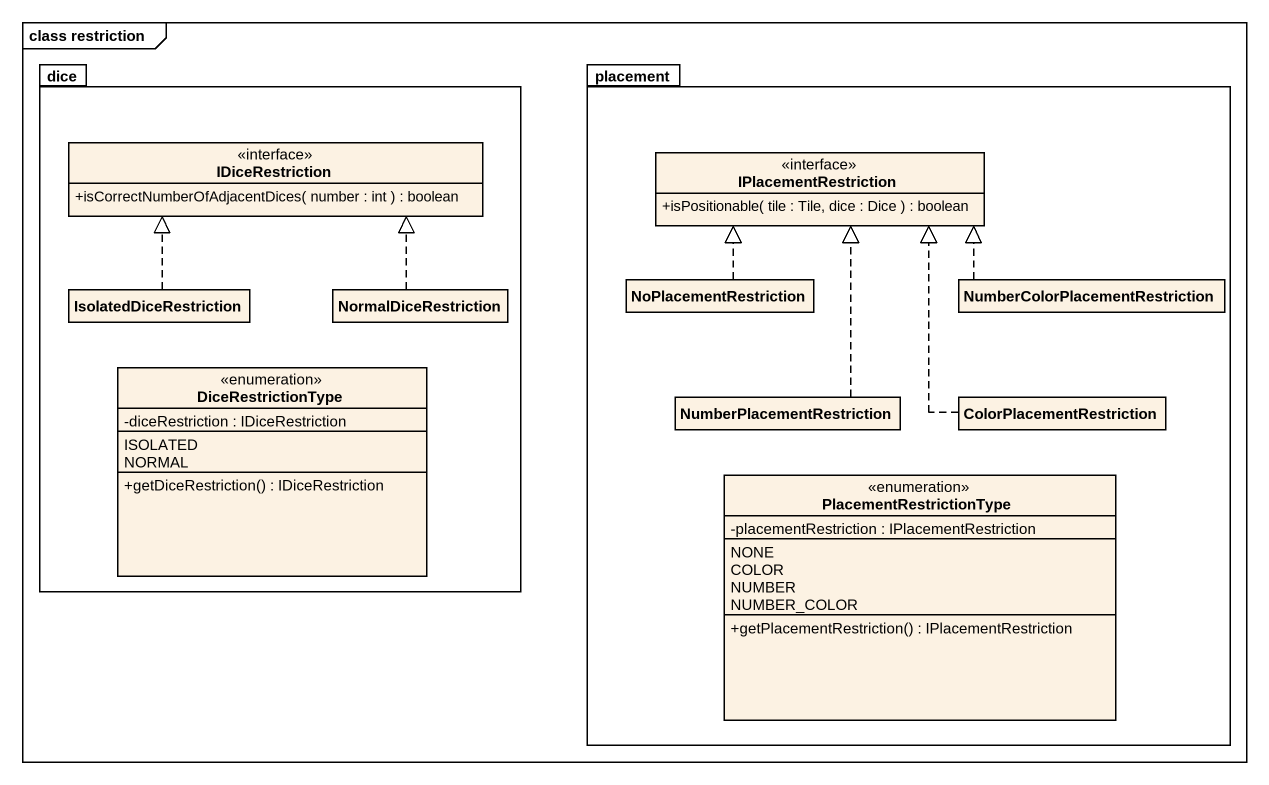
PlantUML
@startuml
mainframe class restriction
hide circle
hide empty members
skinparam classAttributeIconSize 0
package dice {
  interface IDiceRestriction {
    +isCorrectNumberOfAdjacentDices( number : int ) : boolean
  }
  class IsolatedDiceRestriction
  class NormalDiceRestriction
  enum DiceRestrictionType {
    -diceRestriction : IDiceRestriction
    ISOLATED
    NORMAL
    +getDiceRestriction() : IDiceRestriction
  }
}
package placement {
  interface IPlacementRestriction {
    +isPositionable( tile : Tile, dice : Dice ) : boolean
  }
  class NoPlacementRestriction
  class "NumberColorPlacementRestriction" as NumberColorPlacementRestrict
  class NumberPlacementRestriction
  class ColorPlacementRestriction
  enum PlacementRestrictionType {
    -placementRestriction : IPlacementRestriction
    NONE
    COLOR
    NUMBER
    NUMBER_COLOR
    +getPlacementRestriction() : IPlacementRestriction
  }
}
IsolatedDiceRestriction .up.|> IDiceRestriction
NormalDiceRestriction .up.|> IDiceRestriction
NoPlacementRestriction .up.|> IPlacementRestriction
NumberColorPlacementRestrict .left.|> IPlacementRestriction
NumberPlacementRestriction .up.|> IPlacementRestriction
ColorPlacementRestriction .up.|> IPlacementRestriction
@enduml
